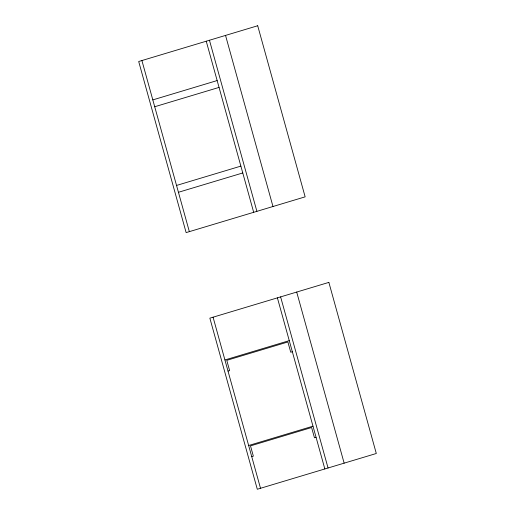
<?xml version="1.0" encoding="UTF-8"?>
<svg xmlns="http://www.w3.org/2000/svg" width="515" height="515" viewBox="0 0 515 515"><rect width="100%" height="100%" fill="white"/><g stroke="black" fill="none" stroke-linecap="round" stroke-linejoin="round"><path stroke-width="0.77" d="M152.82 99.897L217.15 80.565M154.719 106.74L219.049 87.408M176.542 185.445L240.872 166.113M178.441 192.288L242.771 172.956M224.933 359.959L289.263 340.634M228.016 371.083L229.626 370.6L226.774 360.333L287.891 341.973L290.737 352.234L292.346 351.751M248.655 445.507L312.978 426.182M251.738 456.631L253.341 456.148L250.496 445.881L311.607 427.521L314.459 437.782L316.062 437.299M225.538 35.413L272.982 206.509M296.698 292.057L344.142 463.152M209.457 40.247L256.895 211.343M280.617 296.891L328.055 467.987M206.238 41.213L253.683 212.309M277.398 297.857L324.843 468.953M141.908 60.545L189.353 231.641M213.068 317.189L260.513 488.284M257.706 25.75L138.696 61.51L186.134 232.606L305.144 196.846L257.706 25.75M328.866 282.394L209.856 318.154L257.294 489.25L376.304 453.49L328.866 282.394"/></g></svg>
